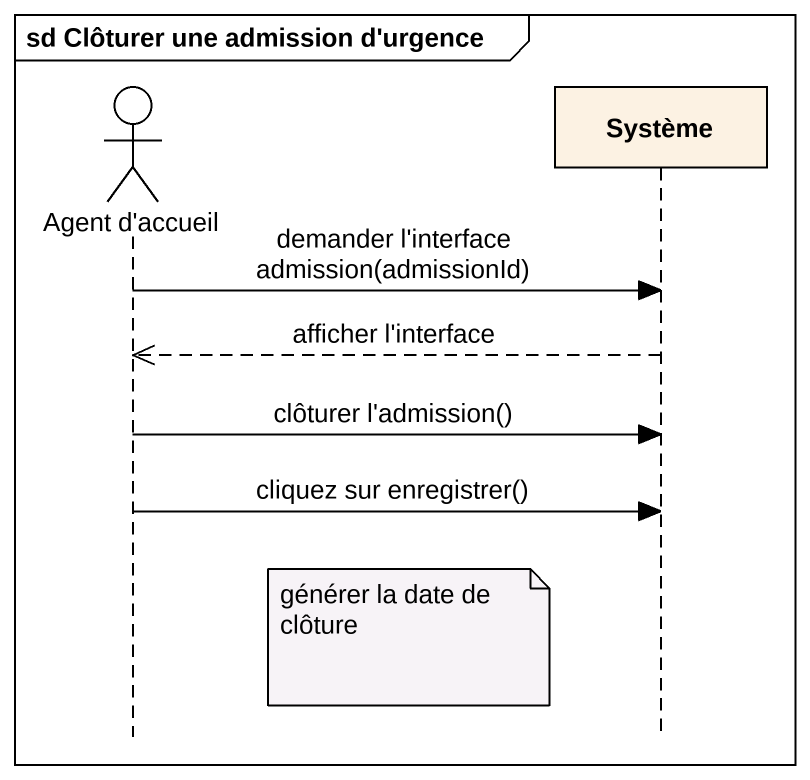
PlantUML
@startuml
mainframe sd Clôturer une admission d'urgence
hide footbox
actor "Agent d'accueil" as Agent_d_accueil
participant Système

Agent_d_accueil -> Système : demander l'interface admission(admissionId)
Système -->> Agent_d_accueil : afficher l'interface
Agent_d_accueil -> Système : clôturer l'admission()
Agent_d_accueil -> Système : cliquez sur enregistrer()
note left of Système : générer la date de clôture
@enduml
